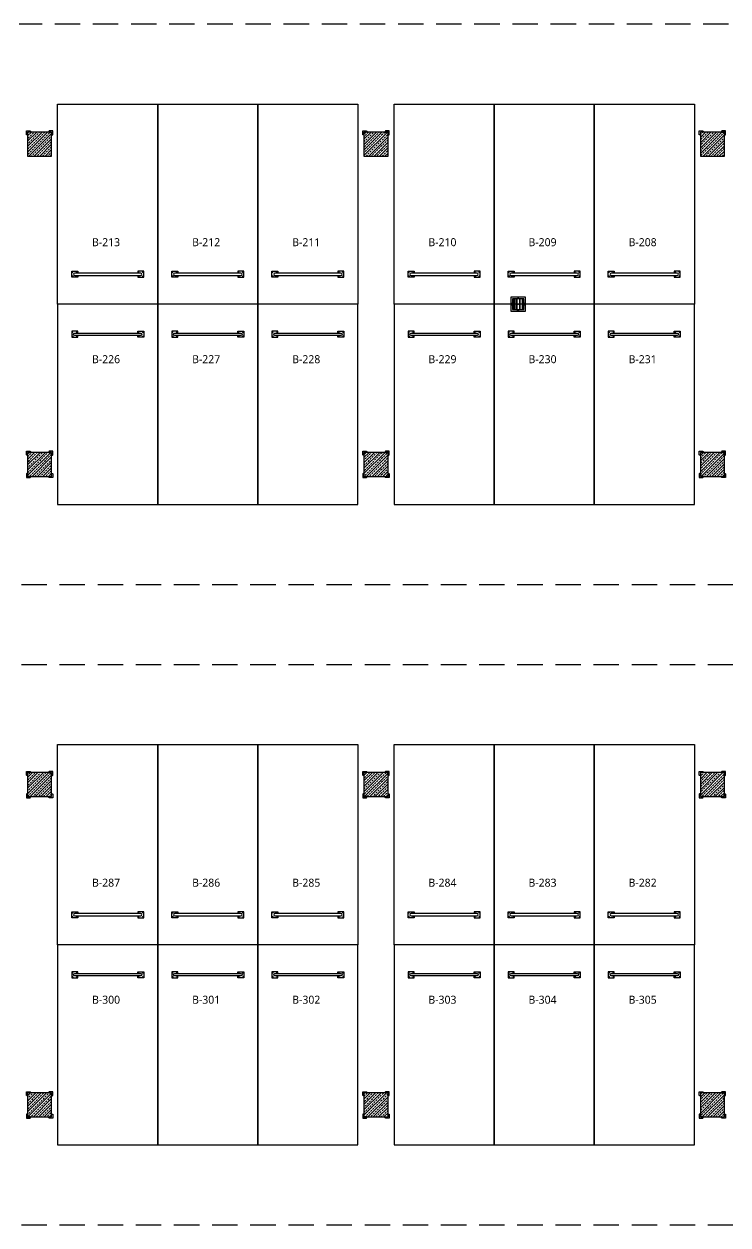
# Model space of a CAD drawing. Header units: millimetres. Extents: x -379292 to 1221486, y 92049 to 447512.
# Drawn here: x 88258 to 105838, y 205619 to 235619 of the extents above; entities that cross this region are included whole.
import ezdxf
from ezdxf.enums import TextEntityAlignment as Align

# ---------------------------------------------------------------- set-up
doc = ezdxf.new("R2010")
doc.units = ezdxf.units.MM
doc.linetypes.add('HIDDEN', pattern=[9.525, 6.35, -3.175])
for name, color, linetype in [('04_RAIN INLET', 51, 'Continuous'), ('05_HATCH CONCRETE', 141, 'Continuous'), ('05_SYMBOL', 2, 'Continuous'), ('202-A-Y-MahalAd', 141, 'Continuous')]:
    doc.layers.add(name, color=color, linetype=linetype)
doc.styles.get("Standard").update_dxf_attribs({"font": 'segoeuil.ttf'})
pattern_1 = [(225, (905000, -3e-07), (67.351921, -67.351921), []), (225, (904932.65, -3e-07), (67.351921, -67.351921), [47.625, -23.8125])]

# ---------------------------------------------------------------- blocks, each defined once
blk = doc.blocks.new('202_Vida')
at = {"color": 0, "linetype": 'ByBlock', "ltscale": 0.2}
for points in [[(1, 0), (-1, 0)], [(0, 1), (0, -1)]]:
    blk.add_lwpolyline(points, dxfattribs=at)
at = {"color": 0, "linetype": 'ByBlock'}
for radius in [0.42, 0.23, 0.155]:
    blk.add_circle((0, 0), radius, dxfattribs=at)
blk = doc.blocks.new('202_Stoper')
at = {"color": 0, "linetype": 'ByBlock'}
for points in [[(-750, -30), (-750, -75), (-900, -75), (-900, 75), (-750, 75), (-750, 30)], [(750, -30), (750, -75), (900, -75), (900, 75), (750, 75), (750, 30)]]:
    blk.add_lwpolyline(points, dxfattribs=at)
blk.add_lwpolyline([(825, -30, 1), (825, 30), (-825, 30, 1), (-825, -30)], format="xyb", close=True, dxfattribs=at)
at = {"color": 0, "linetype": 'ByBlock', "yscale": 10, "zscale": 10, "rotation": 180}
for p, xscale in [((-877, 53), -10), ((-772, 53), 10), ((772, 53), -10), ((877, 53), 10)]:
    blk.add_blockref('202_Vida', p, dxfattribs=dict(at, xscale=xscale))
at = {"color": 0, "linetype": 'ByBlock', "yscale": 10, "zscale": 10}
for p, xscale in [((-877, -52), 10), ((-772, -52), -10), ((772, -52), 10), ((877, -52), -10)]:
    blk.add_blockref('202_Vida', p, dxfattribs=dict(at, xscale=xscale))
blk = doc.blocks.new('202_Mahalblok')
at = {"color": 0, "linetype": 'ByBlock', "flags": 128}
blk.add_lwpolyline([(0, 0), (0, 5000), (2500, 5000), (2500, 0)], close=True, dxfattribs=at)
at = {"color": 252}
blk.add_blockref('202_Stoper', (1250, 750), dxfattribs=at)
at = {"color": 0, "linetype": 'ByBlock', "ltscale": 25}
blk.add_attdef('MAHALNO', text='', height=200, dxfattribs=at).set_placement((1209, 1390), align=Align.BOTTOM_CENTER)
blk = doc.blocks.new('202_Izgara')
at = {"color": 8, "ltscale": 25}
blk.add_circle((0, 0), 0.1, dxfattribs=at)
at = {"layer": '04_RAIN INLET', "color": 8}
for p, q in [((1.85, 1.75), (-1.85, 1.75)), ((-1.85, 1.75), (-1.85, -1.75)), ((1.45, 1.35), (-1.45, 1.35)), ((-1.45, 1.35), (-1.45, -1.35)), ((-1.2, 1.15), (-1.2, -1.15)), ((-1, 1.15), (-1.2, 1.15)), ((-1, 1.15), (-1, -1.15)), ((-0.5, -1.15), (-0.5, 1.15)), ((-0.5, 1.15), (-0.3, 1.15)), ((-0.3, 1.15), (-0.3, -1.15)), ((0.3, 1.15), (0.3, -1.15)), ((0.5, 1.15), (0.3, 1.15)), ((0.5, -1.15), (0.5, 1.15)), ((1, 1.15), (1, -1.15)), ((1.2, 1.15), (1, 1.15)), ((1.2, 1.15), (1.2, -1.15)), ((1.45, -1.35), (1.45, 1.35)), ((1.85, -1.75), (1.85, 1.75)), ((-1.85, -1.75), (1.85, -1.75)), ((-1.45, -1.35), (1.45, -1.35)), ((-1, -1.15), (-1.2, -1.15)), ((-0.5, -1.15), (-0.3, -1.15)), ((0.5, -1.15), (0.3, -1.15)), ((1.2, -1.15), (1, -1.15))]:
    blk.add_line(p, q, dxfattribs=at)
at = {"layer": '04_RAIN INLET', "color": 8, "ltscale": 50}
for p, q in [((-1.45, 0.2), (-1.65, 0.2)), ((0.2, 1.55), (-0.2, 1.55)), ((-0.2, 1.35), (-0.2, 1.55)), ((0.2, 1.35), (0.2, 1.55)), ((1.65, 0.2), (1.45, 0.2)), ((-1.45, -0.2), (-1.65, -0.2)), ((-0.2, -1.55), (-0.2, -1.35)), ((0.2, -1.55), (0.2, -1.35)), ((1.65, -0.2), (1.45, -0.2))]:
    blk.add_line(p, q, dxfattribs=at)
at = {"layer": '04_RAIN INLET', "color": 8, "ltscale": 50, "extrusion": (-2.89798e-21, 1.6744e-09, 1)}
for points in [[(-1.65, 0.2), (-1.65, -0.2)], [(1.65, -0.2), (1.65, 0.2)]]:
    blk.add_lwpolyline(points, dxfattribs=at)
at = {"layer": '04_RAIN INLET', "color": 8, "ltscale": 50, "extrusion": (-2.89798e-21, 1.6744e-09, 1), "elevation": 0}
blk.add_lwpolyline([(-0.2, -1.55), (0.2, -1.55)], dxfattribs=at)
blk = doc.blocks.new('bariyer')
at = {"color": 8, "ltscale": 25}
blk.add_lwpolyline([(0, -70), (15, -70, 0.414214), (30, -55), (30, 30), (-55, 30, 0.414214), (-70, 15), (-70, 0), (0, 0)], format="xyb", close=True, dxfattribs=at)
blk = doc.blocks.new('OtoParkBodrumKatMimari')
at = {"layer": '05_HATCH CONCRETE'}
h = blk.add_hatch(dxfattribs=at)
h.set_pattern_fill('ANSI33', color=8, scale=15, angle=180, style=0)
h.set_pattern_definition(pattern_1)
h.paths.add_polyline_path([(37300, 132100), (36700, 132100), (36700, 131500), (37300, 131500)])
h = blk.add_hatch(dxfattribs=at)
h.set_pattern_fill('ANSI33', color=8, scale=15, angle=180, style=0)
h.set_pattern_definition(pattern_1)
h.paths.add_polyline_path([(45700, 132100), (45100, 132100), (45100, 131500), (45700, 131500)])
h = blk.add_hatch(dxfattribs=at)
h.set_pattern_fill('ANSI33', color=8, scale=15, angle=180, style=0)
h.set_pattern_definition(pattern_1)
h.paths.add_polyline_path([(54100, 132100), (53500, 132100), (53500, 131500), (54100, 131500)])
h = blk.add_hatch(dxfattribs=at)
h.set_pattern_fill('ANSI33', color=8, scale=15, angle=180, style=0)
h.set_pattern_definition(pattern_1)
h.paths.add_polyline_path([(37300, 124100), (36700, 124100), (36700, 123500), (37300, 123500)])
h = blk.add_hatch(dxfattribs=at)
h.set_pattern_fill('ANSI33', color=8, scale=15, angle=180, style=0)
h.set_pattern_definition(pattern_1)
h.paths.add_polyline_path([(45700, 124100), (45100, 124100), (45100, 123500), (45700, 123500)])
h = blk.add_hatch(dxfattribs=at)
h.set_pattern_fill('ANSI33', color=8, scale=15, angle=180, style=0)
h.set_pattern_definition(pattern_1)
h.paths.add_polyline_path([(53500, 124100), (53500, 123500), (54100, 123500), (54100, 124100)])
h = blk.add_hatch(dxfattribs=at)
h.set_pattern_fill('ANSI33', color=8, scale=15, angle=180, style=0)
h.set_pattern_definition(pattern_1)
h.paths.add_polyline_path([(37300, 116100), (36700, 116100), (36700, 115500), (37300, 115500)])
h = blk.add_hatch(dxfattribs=at)
h.set_pattern_fill('ANSI33', color=8, scale=15, angle=180, style=0)
h.set_pattern_definition(pattern_1)
h.paths.add_polyline_path([(45700, 116100), (45100, 116100), (45100, 115500), (45700, 115500)])
h = blk.add_hatch(dxfattribs=at)
h.set_pattern_fill('ANSI33', color=8, scale=15, angle=180, style=0)
h.set_pattern_definition(pattern_1)
h.paths.add_polyline_path([(54100, 116100), (53500, 116100), (53500, 115500), (54100, 115500)])
h = blk.add_hatch(dxfattribs=at)
h.set_pattern_fill('ANSI33', color=8, scale=15, angle=180, style=0)
h.set_pattern_definition(pattern_1)
h.paths.add_polyline_path([(37300, 108100), (36700, 108100), (36700, 107500), (37300, 107500)])
h = blk.add_hatch(dxfattribs=at)
h.set_pattern_fill('ANSI33', color=8, scale=15, angle=180, style=0)
h.set_pattern_definition(pattern_1)
h.paths.add_polyline_path([(45700, 108100), (45100, 108100), (45100, 107500), (45700, 107500)])
h = blk.add_hatch(dxfattribs=at)
h.set_pattern_fill('ANSI33', color=8, scale=15, angle=180, style=0)
h.set_pattern_definition(pattern_1)
h.paths.add_polyline_path([(54100, 108100), (53500, 108100), (53500, 107500), (54100, 107500)])
at = {"color": 5}
for points in [[(37300, 132100), (36700, 132100), (36700, 131500), (37300, 131500)], [(45700, 132100), (45100, 132100), (45100, 131500), (45700, 131500)], [(54100, 132100), (53500, 132100), (53500, 131500), (54100, 131500)], [(37300, 124100), (36700, 124100), (36700, 123500), (37300, 123500)], [(45700, 124100), (45100, 124100), (45100, 123500), (45700, 123500)], [(53500, 124100), (53500, 123500), (54100, 123500), (54100, 124100)], [(37300, 116100), (36700, 116100), (36700, 115500), (37300, 115500)], [(45700, 116100), (45100, 116100), (45100, 115500), (45700, 115500)], [(54100, 116100), (53500, 116100), (53500, 115500), (54100, 115500)], [(37300, 108100), (36700, 108100), (36700, 107500), (37300, 107500)], [(45700, 108100), (45100, 108100), (45100, 107500), (45700, 107500)], [(54100, 108100), (53500, 108100), (53500, 107500), (54100, 107500)]]:
    blk.add_lwpolyline(points, close=True, dxfattribs=at)
at = {"layer": '05_SYMBOL', "color": 252, "linetype": 'HIDDEN', "ltscale": 100}
for points in [[(128500, 134800), (19400, 134800)], [(19400, 120800), (128500, 120800)], [(19400, 118800), (135650, 118800)], [(19400, 104800), (128500, 104800)]]:
    blk.add_lwpolyline(points, dxfattribs=at)
at = {"layer": '04_RAIN INLET', "xscale": 100, "yscale": 100, "zscale": 100, "rotation": 359.9999999845318}
blk.add_blockref('202_Izgara', (48950, 127800), dxfattribs=at)
at = {"layer": '05_SYMBOL', "color": 8, "xscale": -1}
for p in [(36700, 132100), (45100, 132100), (53500, 132100), (36700, 124100), (45100, 124100), (53500, 124100), (36700, 116100), (45100, 116100), (53500, 116100), (36700, 108100), (45100, 108100), (53500, 108100)]:
    blk.add_blockref('bariyer', p, dxfattribs=at)
at = {"layer": '05_SYMBOL', "color": 8}
for p in [(37300, 132100), (45700, 132100), (54100, 132100), (37300, 124100), (45700, 124100), (54100, 124100), (37300, 116100), (45700, 116100), (54100, 116100), (37300, 108100), (45700, 108100), (54100, 108100)]:
    blk.add_blockref('bariyer', p, dxfattribs=at)
at = {"layer": '05_SYMBOL', "color": 8, "rotation": 180}
for p in [(36700, 123500), (45100, 123500), (53500, 123500), (36700, 115500), (45100, 115500), (53500, 115500), (36700, 107500), (45100, 107500), (53500, 107500)]:
    blk.add_blockref('bariyer', p, dxfattribs=at)
at = {"layer": '05_SYMBOL', "color": 8, "xscale": -1, "rotation": 180}
for p in [(37300, 123500), (45700, 123500), (54100, 123500), (37300, 115500), (45700, 115500), (54100, 115500), (37300, 107500), (45700, 107500), (54100, 107500)]:
    blk.add_blockref('bariyer', p, dxfattribs=at)
at = {"layer": '202-A-Y-MahalAd', "color": 8, "ltscale": 25}
for p, values in [((37450, 127800), {'MAHALNO': 'B-213'}), ((39950, 127800), {'MAHALNO': 'B-212'}), ((42450, 127800), {'MAHALNO': 'B-211'}), ((45850, 127800), {'MAHALNO': 'B-210'}), ((48350, 127800), {'MAHALNO': 'B-209'}), ((50850, 127800), {'MAHALNO': 'B-208'}), ((37450, 111800), {'MAHALNO': 'B-287'}), ((39950, 111800), {'MAHALNO': 'B-286'}), ((42450, 111800), {'MAHALNO': 'B-285'}), ((45850, 111800), {'MAHALNO': 'B-284'}), ((48350, 111800), {'MAHALNO': 'B-283'}), ((50850, 111800), {'MAHALNO': 'B-282'})]:
    blk.add_blockref('202_Mahalblok', p, dxfattribs=at).add_auto_attribs(values)
ref = blk.add_blockref('202_Mahalblok', (37450, 127800), dxfattribs=dict(at, xscale=-1, rotation=180))
ref.add_attrib('MAHALNO', 'B-226', dxfattribs={"layer": '0', "color": 0, "linetype": 'ByBlock', "ltscale": 25, "height": 200}).set_placement((38659, 126267), align=Align.BOTTOM_CENTER)
ref = blk.add_blockref('202_Mahalblok', (39950, 127800), dxfattribs=dict(at, xscale=-1, rotation=180))
ref.add_attrib('MAHALNO', 'B-227', dxfattribs={"layer": '0', "color": 0, "linetype": 'ByBlock', "ltscale": 25, "height": 200}).set_placement((41159, 126267), align=Align.BOTTOM_CENTER)
ref = blk.add_blockref('202_Mahalblok', (42450, 127800), dxfattribs=dict(at, xscale=-1, rotation=180))
ref.add_attrib('MAHALNO', 'B-228', dxfattribs={"layer": '0', "color": 0, "linetype": 'ByBlock', "ltscale": 25, "height": 200}).set_placement((43659, 126267), align=Align.BOTTOM_CENTER)
ref = blk.add_blockref('202_Mahalblok', (45850, 127800), dxfattribs=dict(at, xscale=-1, rotation=180))
ref.add_attrib('MAHALNO', 'B-229', dxfattribs={"layer": '0', "color": 0, "linetype": 'ByBlock', "ltscale": 25, "height": 200}).set_placement((47059, 126267), align=Align.BOTTOM_CENTER)
ref = blk.add_blockref('202_Mahalblok', (48350, 127800), dxfattribs=dict(at, xscale=-1, rotation=180))
ref.add_attrib('MAHALNO', 'B-230', dxfattribs={"layer": '0', "color": 0, "linetype": 'ByBlock', "ltscale": 25, "height": 200}).set_placement((49559, 126267), align=Align.BOTTOM_CENTER)
ref = blk.add_blockref('202_Mahalblok', (50850, 127800), dxfattribs=dict(at, xscale=-1, rotation=180))
ref.add_attrib('MAHALNO', 'B-231', dxfattribs={"layer": '0', "color": 0, "linetype": 'ByBlock', "ltscale": 25, "height": 200}).set_placement((52059, 126267), align=Align.BOTTOM_CENTER)
ref = blk.add_blockref('202_Mahalblok', (37450, 111800), dxfattribs=dict(at, xscale=-1, rotation=180))
ref.add_attrib('MAHALNO', 'B-300', dxfattribs={"layer": '0', "color": 0, "linetype": 'ByBlock', "ltscale": 25, "height": 200}).set_placement((38659, 110267), align=Align.BOTTOM_CENTER)
ref = blk.add_blockref('202_Mahalblok', (39950, 111800), dxfattribs=dict(at, xscale=-1, rotation=180))
ref.add_attrib('MAHALNO', 'B-301', dxfattribs={"layer": '0', "color": 0, "linetype": 'ByBlock', "ltscale": 25, "height": 200}).set_placement((41159, 110267), align=Align.BOTTOM_CENTER)
ref = blk.add_blockref('202_Mahalblok', (42450, 111800), dxfattribs=dict(at, xscale=-1, rotation=180))
ref.add_attrib('MAHALNO', 'B-302', dxfattribs={"layer": '0', "color": 0, "linetype": 'ByBlock', "ltscale": 25, "height": 200}).set_placement((43659, 110267), align=Align.BOTTOM_CENTER)
ref = blk.add_blockref('202_Mahalblok', (45850, 111800), dxfattribs=dict(at, xscale=-1, rotation=180))
ref.add_attrib('MAHALNO', 'B-303', dxfattribs={"layer": '0', "color": 0, "linetype": 'ByBlock', "ltscale": 25, "height": 200}).set_placement((47059, 110267), align=Align.BOTTOM_CENTER)
ref = blk.add_blockref('202_Mahalblok', (48350, 111800), dxfattribs=dict(at, xscale=-1, rotation=180))
ref.add_attrib('MAHALNO', 'B-304', dxfattribs={"layer": '0', "color": 0, "linetype": 'ByBlock', "ltscale": 25, "height": 200}).set_placement((49559, 110267), align=Align.BOTTOM_CENTER)
ref = blk.add_blockref('202_Mahalblok', (50850, 111800), dxfattribs=dict(at, xscale=-1, rotation=180))
ref.add_attrib('MAHALNO', 'B-305', dxfattribs={"layer": '0', "color": 0, "linetype": 'ByBlock', "ltscale": 25, "height": 200}).set_placement((52059, 110267), align=Align.BOTTOM_CENTER)

msp = doc.modelspace()

# ---------------------------------------------------------------- block references
at = {"color": 8}
msp.add_blockref('OtoParkBodrumKatMimari', (51648, 100818.8), dxfattribs=at)

doc.saveas('drawing.dxf')
